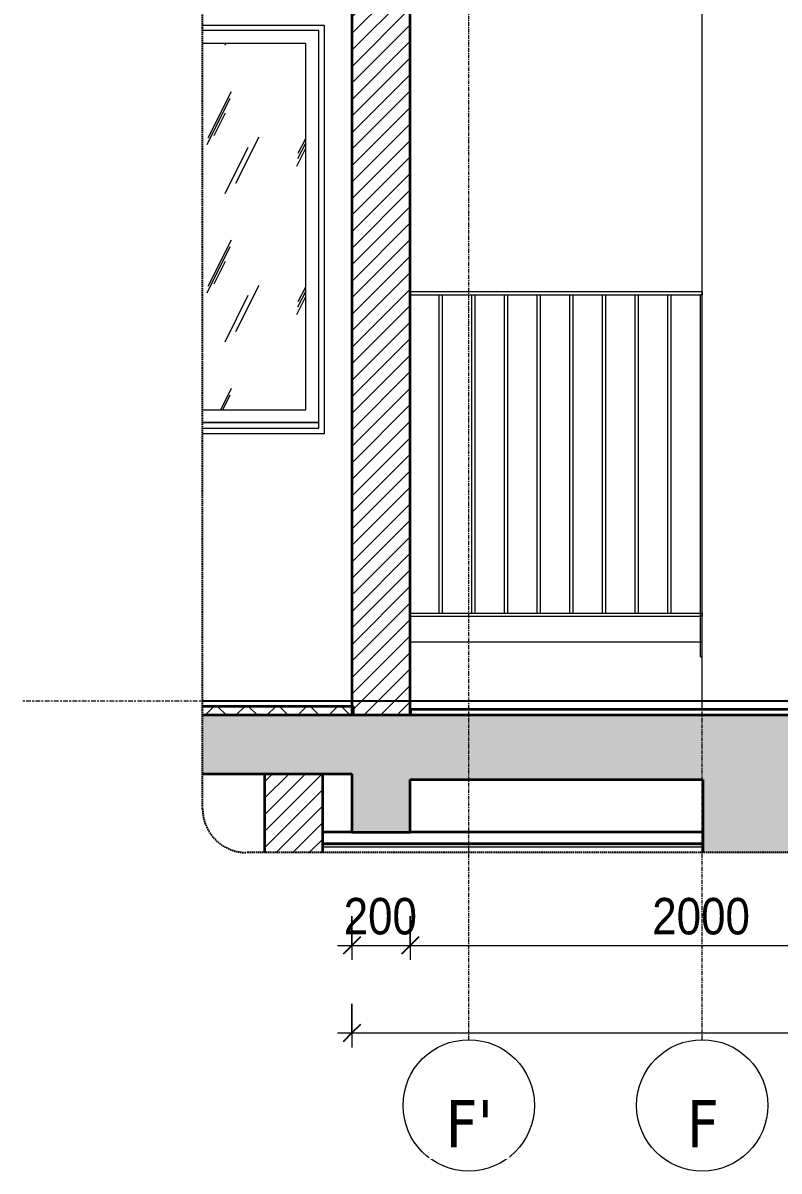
# Model space of a CAD drawing. Header units: millimetres. Extents: x 41758 to 237109, y 3795 to 78637.
# Drawn here: x 71183 to 73773, y 3989 to 7921 of the extents above; entities that cross this region are included whole.
import ezdxf

# ---------------------------------------------------------------- set-up
doc = ezdxf.new("R2010")
doc.units = ezdxf.units.MM
for name, pattern in [('Centre', [31.75, 6.35, -4.7625, 15.875, -4.7625]), ('Grid Line', [22.225, 12.7, -3.175, 3.175, -3.175]), ('Hidden', [7.14375, 4.7625, -2.38125]), ('IMPORT-CENTER _2_', [40.64, 25.4, -5.08, 5.08, -5.08])]:
    doc.linetypes.add(name, pattern=pattern)
for name, color, linetype, lineweight in [('0-5', 130, 'Continuous', 5), ('A-ANNO-DIMS', 211, 'Continuous', 9), ('A-ANNO-DIMS-50', 211, 'Continuous', 9), ('A-CLNG-1', 250, 'Continuous', 35), ('A-CLNG-FNSH-1', 7, 'Continuous', 18), ('A-CLNG-PATT-3', 13, 'Continuous', 18), ('A-DETL-GENF', 92, 'Continuous', 18), ('A-DETL-GENF-4', 9, 'Continuous', 18), ('A-DETL-GENF-5', 92, 'Hidden', 25), ('A-DETL-MEDM', 33, 'Continuous', 35), ('A-FLOR-FNSH-1', 250, 'Continuous', 35), ('A-FLOR-HRAL', 11, 'Continuous', 18), ('A-FLOR-LEVL-2', 51, 'Centre', 9), ('A-FLOR-PATT-3', 8, 'Continuous', 18), ('A-GLAZ', 151, 'Continuous', 18), ('A-WALL', 113, 'Continuous', 18), ('A-WALL-2', 250, 'Continuous', 35), ('A-WALL-PATT-2', 111, 'Continuous', 18), ('G-IMPT', 8, 'Continuous', 18), ('G-IMPT-3', 8, 'IMPORT-CENTER _2_', 18), ('M-EQPM', 50, 'Continuous', 18), ('M-EQPM-2', 50, 'Continuous', 25), ('S-COLS-6', 7, 'Continuous', 18), ('S-GRID-1', 1, 'Grid Line', 9), ('S-GRID-IDEN', 1, 'Continuous', 9)]:
    doc.layers.add(name, color=color, linetype=linetype, lineweight=lineweight)
doc.styles.add('Tahoma_B', font='tahomabd.ttf', dxfattribs={"height": 162.5})
doc.styles.add('UTM Avo', font='', dxfattribs={"width": 0.9, "height": 125})
doc.styles.get('UTM Avo').set_extended_font_data('UTM Avo')
doc.dimstyles.new('1_Dim_chi_tiet_2_5', dxfattribs={"dimscale": 304.8, "dimtxt": 124.912619, "dimasz": 0.19685, "dimexe": 0.164042, "dimexo": 0.0625, "dimgap": 0.016404, "dimtad": 1, "dimdec": 0, "dimrnd": 5, "dimzin": 0, "dimdsep": 46, "dimtxsty": 'UTM Avo', "dimblk1": 'OBLIQUE', "dimblk2": 'OBLIQUE', "dimsah": 1, "dimcen": 0.09, "dimdle": 0.164042, "dimazin": 0, "dimtfac": 1, "dimtdec": 4, "dimtix": 1, "dimtmove": 0, "dimatfit": 3, "dimfxl": 0.328084, "dimfxlon": 1, "dimtvp": 1, "dimtolj": 1, "dimtzin": 0, "dimarcsym": 2})
pattern_1 = [(45, (77358.363, 15875), (-28.28427, 28.28427), [])]

# ---------------------------------------------------------------- blocks, each defined once
blk = doc.blocks.new('NCV_TKTC_KET CAU_rvt-3-TKCS_CĂN HỘ LOẠI 6 - MẶT CẮT 2')
at = {"layer": 'S-COLS-6'}
blk.add_line((-44536.9, 5570), (-44536.9, 8350), dxfattribs=at)
blk = doc.blocks.new('NCV_TKTC_TANG 2_rvt-3-TKCS_CĂN HỘ LOẠI 6 - MẶT CẮT 2')
at = {"layer": 'A-FLOR-FNSH-1'}
for p, q in [((-43536.9, 5570), (-45536.9, 5570)), ((-45536.9, 5570), (-45536.9, 5550))]:
    blk.add_line(p, q, dxfattribs=at)
blk = doc.blocks.new('1_FAMILY RVT - W01-WxH 1400x3200xmm-489780-TKCS_CĂN HỘ LOẠI 6 - MẶT CẮT 2')
at = {"layer": 'A-GLAZ'}
h = blk.add_hatch(dxfattribs=at)
h.set_pattern_fill('FP_18', color=256, style=0, pattern_type=2)
h.set_pattern_definition([(63.435, (-40091.7, 15909.78), (-0.0009, 508), [177.488, -958.435]), (63.435, (-40599.7, 15909.78), (-0.0009, 508), [177.488, -958.435]), (63.435, (-39848.52, 16007.92), (-0.0009, 508), [177.488, -958.435]), (63.435, (-40356.52, 16007.92), (-0.0009, 508), [177.488, -958.435]), (63.435, (-39885.32, 15973.28), (-0.0009, 508), [177.488, -958.435]), (63.435, (-40393.32, 15973.28), (-0.0009, 508), [177.488, -958.435]), (63.435, (-39922.84, 16171.7), (-0.0009, 508), [86.267, -1049.655]), (63.435, (-40430.84, 16171.7), (-0.0009, 508), [86.267, -1049.655]), (63.435, (-39947.38, 16140.98), (-0.0009, 508), [177.488, -958.435]), (63.435, (-40455.38, 16140.98), (-0.0009, 508), [177.488, -958.435]), (63.435, (-39943.05, 16163.03), (-0.0009, 508), [177.488, -958.435]), (63.435, (-40451.05, 16163.03), (-0.0009, 508), [177.488, -958.435]), (63.435, (-40148, 16066.31), (-0.0009, 508), [177.488, -958.435]), (63.435, (-40656, 16066.31), (-0.0009, 508), [177.488, -958.435]), (63.435, (-40143.67, 16092.3), (-0.0009, 508), [177.488, -958.435]), (63.435, (-40651.67, 16092.3), (-0.0009, 508), [177.488, -958.435]), (63.435, (-40142.5, 16111.03), (-0.0009, 508), [177.488, -958.435]), (63.435, (-40650.5, 16111.03), (-0.0009, 508), [177.488, -958.435])])
h.paths.add_polyline_path([(-46248.6, 6596.9), (-45895.5, 6596.9), (-45895.5, 7850.9), (-46248.6, 7850.9), (-46248.6, 6950.1)])
for p, q in [((-46248.6, 7914.4), (-45832, 7914.4)), ((-45832, 7914.4), (-45832, 6514.4)), ((-45851, 7895.3), (-46248.6, 7895.3)), ((-45851, 6533.4), (-45851, 7895.3)), ((-45895.5, 7850.9), (-46248.6, 7850.9)), ((-45895.5, 6596.9), (-45895.5, 7850.9)), ((-46248.6, 6596.9), (-45895.5, 6596.9)), ((-46248.6, 6552.5), (-45851, 6552.5)), ((-45851, 6552.5), (-46248.6, 6552.5)), ((-46248.6, 6533.4), (-45851, 6533.4)), ((-45832, 6514.4), (-46248.6, 6514.4))]:
    blk.add_line(p, q, dxfattribs=at)
blk = doc.blocks.new('Railing - 10mm-1251313-TKCS_CĂN HỘ LOẠI 6 - MẶT CẮT 2')
at = {"layer": 'A-FLOR-HRAL'}
for p, q in [((-45438.1, 5900), (-45438.1, 6990)), ((-45428.1, 6990), (-45428.1, 5900))]:
    blk.add_line(p, q, dxfattribs=at)
blk = doc.blocks.new('Railing - 50 x 10mm-1251311-TKCS_CĂN HỘ LOẠI 6 - MẶT CẮT 2')
at = {"layer": 'A-FLOR-HRAL'}
for p, q in [((-44536.9, 6990), (-44542.4, 6990)), ((-44542.4, 5750), (-44542.4, 6990)), ((-44542.4, 5750), (-44536.9, 5750))]:
    blk.add_line(p, q, dxfattribs=at)
blk = doc.blocks.new('Railing - Railing-1236740-TKCS_CĂN HỘ LOẠI 6 - MẶT CẮT 2')
at = {"layer": 'A-FLOR-HRAL'}
for p, q in [((-45537, 5900), (-44537.4, 5900)), ((-44537.4, 5900), (-44537.4, 5890)), ((-45537, 5890), (-44537.4, 5890))]:
    blk.add_line(p, q, dxfattribs=at)
for name, p in [('Railing - 10mm-1251313-TKCS_CĂN HỘ LOẠI 6 - MẶT CẮT 2', (0, 0)), ('Railing - 10mm-1251313-TKCS_CĂN HỘ LOẠI 6 - MẶT CẮT 2', (112, 0)), ('Railing - 10mm-1251313-TKCS_CĂN HỘ LOẠI 6 - MẶT CẮT 2', (223.9, 0)), ('Railing - 10mm-1251313-TKCS_CĂN HỘ LOẠI 6 - MẶT CẮT 2', (335.9, 0)), ('Railing - 10mm-1251313-TKCS_CĂN HỘ LOẠI 6 - MẶT CẮT 2', (447.8, 0)), ('Railing - 10mm-1251313-TKCS_CĂN HỘ LOẠI 6 - MẶT CẮT 2', (559.8, 0)), ('Railing - 10mm-1251313-TKCS_CĂN HỘ LOẠI 6 - MẶT CẮT 2', (671.8, 0)), ('Railing - 10mm-1251313-TKCS_CĂN HỘ LOẠI 6 - MẶT CẮT 2', (783.7, 0)), ('Railing - 50 x 10mm-1251311-TKCS_CĂN HỘ LOẠI 6 - MẶT CẮT 2', (0, 0))]:
    blk.add_blockref(name, p)
blk = doc.blocks.new('Top Rail Type - Top Rail_Internal_-1236959-TKCS_CĂN HỘ LOẠI 6 - MẶT CẮT 2')
at = {"layer": 'A-FLOR-HRAL'}
for p, q in [((-44537.4, 7000), (-45537, 7000)), ((-44537.4, 7000), (-44537.4, 6990)), ((-45537, 6990), (-44537.4, 6990))]:
    blk.add_line(p, q, dxfattribs=at)
blk = doc.blocks.new('TKTC_XREF_251221_MB TANG 2-7 - TKTC_XREF_260130_MB TANG 2-5_dwg_$cc-4746808-TKCS_CĂN HỘ LOẠI 6 - MẶT CẮT 2')
at = {"layer": 'G-IMPT-3'}
for p, q in [((-45618.5, 5600), (-45465.5, 5600)), ((-45542, 5600), (-45542, 5600))]:
    blk.add_line(p, q, dxfattribs=at)
at = {"layer": 'M-EQPM'}
for p, q in [((-45542, 5600), (-45596, 5600)), ((-45596, 5600), (-45542, 5600)), ((-45542, 5600), (-45554.5, 5600)), ((-45554.5, 5600), (-45542, 5600)), ((-45542, 5600), (-45529.4, 5600)), ((-45529.4, 5600), (-45542, 5600)), ((-45485.1, 5600), (-45485.1, 5600))]:
    blk.add_line(p, q, dxfattribs=at)
blk = doc.blocks.new('TKTC_XREF_251221_MB TANG 2-7 - TKTC_XREF_260130_MB TANG 2-5_dwg_CUM U_DN100-4746796-TKCS_CĂN HỘ LOẠI 6 - MẶT CẮT 2')
at = {"layer": 'G-IMPT'}
for p, q in [((-45542, 5600), (-45609.1, 5600)), ((-45609.1, 5600), (-45542, 5600)), ((-45542, 5600), (-45601.3, 5600)), ((-45601.3, 5600), (-45542, 5600)), ((-45542, 5600), (-45542, 5600)), ((-45477.1, 5600), (-45542, 5600)), ((-45477.1, 5600), (-45542, 5600)), ((-45477.1, 5600), (-45542, 5600)), ((-45477.1, 5600), (-45542, 5600)), ((-45475.2, 5600), (-45477.1, 5600)), ((-45477.1, 5600), (-45475.2, 5600)), ((-45475.2, 5600), (-45477.1, 5600)), ((-45477.1, 5600), (-45475.2, 5600)), ((-45470.4, 5600), (-45475.2, 5600)), ((-45475.2, 5600), (-45470.4, 5600)), ((-45475.2, 5600), (-45470.4, 5600)), ((-45475.2, 5600), (-45470.4, 5600)), ((-45470.4, 5600), (-45475.2, 5600)), ((-45475.2, 5600), (-45470.4, 5600)), ((-45475.2, 5600), (-45470.4, 5600)), ((-45475.2, 5600), (-45470.4, 5600)), ((-45470.4, 5600), (-45470.4, 5600)), ((-45470.4, 5600), (-45470.4, 5600)), ((-45469.5, 5600), (-45464, 5600)), ((-45464, 5600), (-45469.5, 5600)), ((-45469.5, 5600), (-45464, 5600)), ((-45464, 5600), (-45469.5, 5600)), ((-45463.1, 5600), (-45464, 5600)), ((-45464, 5600), (-45463.1, 5600)), ((-45463.1, 5600), (-45464, 5600)), ((-45464, 5600), (-45463.1, 5600))]:
    blk.add_line(p, q, dxfattribs=at)
blk = doc.blocks.new('TKTC_XREF_251221_MB TANG 2-7 - TKTC_XREF_260130_MB TANG 2-5_dwg_$cc-4746798-TKCS_CĂN HỘ LOẠI 6 - MẶT CẮT 2')
at = {"layer": 'G-IMPT-3'}
for p, q in [((-45071.5, 5600), (-45192.6, 5600)), ((-45132.5, 5600), (-45131.7, 5600))]:
    blk.add_line(p, q, dxfattribs=at)
at = {"layer": 'M-EQPM'}
for p, q in [((-45177.1, 5600), (-45177.1, 5600)), ((-45132.1, 5600), (-45132.4, 5600)), ((-45132.4, 5600), (-45131.8, 5600)), ((-45131.8, 5600), (-45132.1, 5600))]:
    blk.add_line(p, q, dxfattribs=at)
blk = doc.blocks.new('TKTC_XREF_251221_MB TANG 2-7 - TKTC_XREF_260130_MB TANG 2-5_dwg_CUM U_DN100-V42-TKCS_CĂN HỘ LOẠI 6 - MẶT CẮT 2')
at = {"layer": 'G-IMPT'}
for p, q in [((-45196.1, 5600), (-45195.3, 5600)), ((-45195.3, 5600), (-45196.1, 5600)), ((-45196.1, 5600), (-45195.3, 5600)), ((-45195.3, 5600), (-45196.1, 5600)), ((-45191, 5600), (-45195.3, 5600)), ((-45195.3, 5600), (-45191, 5600)), ((-45191, 5600), (-45195.3, 5600)), ((-45195.3, 5600), (-45191, 5600)), ((-45190.2, 5600), (-45190.2, 5600)), ((-45190.2, 5600), (-45190.2, 5600)), ((-45190.2, 5600), (-45186.5, 5600)), ((-45186.5, 5600), (-45190.2, 5600)), ((-45186.5, 5600), (-45190.2, 5600)), ((-45186.5, 5600), (-45190.2, 5600)), ((-45190.2, 5600), (-45186.5, 5600)), ((-45186.5, 5600), (-45190.2, 5600)), ((-45186.5, 5600), (-45190.2, 5600)), ((-45186.5, 5600), (-45190.2, 5600)), ((-45186.5, 5600), (-45184.9, 5600)), ((-45184.9, 5600), (-45186.5, 5600)), ((-45186.5, 5600), (-45184.9, 5600)), ((-45184.9, 5600), (-45186.5, 5600)), ((-45184.9, 5600), (-45133.6, 5600)), ((-45184.9, 5600), (-45133.6, 5600)), ((-45184.9, 5600), (-45133.6, 5600)), ((-45184.9, 5600), (-45133.6, 5600)), ((-45133.6, 5600), (-45086.7, 5600)), ((-45086.7, 5600), (-45133.6, 5600)), ((-45133.6, 5600), (-45133.6, 5600)), ((-45133.6, 5600), (-45080.5, 5600)), ((-45080.5, 5600), (-45133.6, 5600))]:
    blk.add_line(p, q, dxfattribs=at)
blk = doc.blocks.new('TKTC_XREF_251221_MB TANG 2-7 - TKTC_XREF_260130_MB TANG 2-5_dwg_THU NUOC - THU NUOC-444531-TKCS_MB TẦNG 1-4746810-TKCS_CĂN HỘ LOẠI 6 - MẶT CẮT 2')
at = {"layer": 'G-IMPT'}
for p, q in [((-45008.7, 5600), (-44858.7, 5600)), ((-44858.7, 5600), (-45008.7, 5600)), ((-44983.7, 5600), (-44883.7, 5600)), ((-44883.7, 5600), (-44983.7, 5600)), ((-44967.7, 5600), (-44973.7, 5600)), ((-44973.7, 5600), (-44967.7, 5600)), ((-44961.3, 5600), (-44955.3, 5600)), ((-44955.3, 5600), (-44961.3, 5600)), ((-44948.9, 5600), (-44942.9, 5600)), ((-44942.9, 5600), (-44948.9, 5600)), ((-44930.4, 5600), (-44936.4, 5600)), ((-44936.4, 5600), (-44930.4, 5600)), ((-44930.4, 5600), (-44936.4, 5600)), ((-44936.4, 5600), (-44930.4, 5600)), ((-44933.7, 5600), (-44933.7, 5600)), ((-44933.7, 5600), (-44933.7, 5600)), ((-44933.7, 5600), (-44933.7, 5600)), ((-44933.7, 5600), (-44933.7, 5600)), ((-44918.4, 5600), (-44924.4, 5600)), ((-44924.4, 5600), (-44918.4, 5600)), ((-44906, 5600), (-44912, 5600)), ((-44912, 5600), (-44906, 5600)), ((-44899.6, 5600), (-44893.6, 5600)), ((-44893.6, 5600), (-44899.6, 5600))]:
    blk.add_line(p, q, dxfattribs=at)
blk = doc.blocks.new('TKTC_XREF_251221_MB TANG 2-7 - TKTC_XREF_260130_MB TANG 2-5_dwg_THU NUOC - THU NUOC-444531-TKCS_MB TẦNG 1-4746804-TKCS_CĂN HỘ LOẠI 6 - MẶT CẮT 2')
at = {"layer": 'G-IMPT'}
for p, q in [((-45708.7, 5600), (-45858.7, 5600)), ((-45858.7, 5600), (-45708.7, 5600)), ((-45733.7, 5600), (-45833.7, 5600)), ((-45833.7, 5600), (-45733.7, 5600)), ((-45817.7, 5600), (-45823.7, 5600)), ((-45823.7, 5600), (-45817.7, 5600)), ((-45811.3, 5600), (-45805.3, 5600)), ((-45805.3, 5600), (-45811.3, 5600)), ((-45798.9, 5600), (-45792.9, 5600)), ((-45792.9, 5600), (-45798.9, 5600)), ((-45786.9, 5600), (-45780.9, 5600)), ((-45780.9, 5600), (-45786.9, 5600)), ((-45786.9, 5600), (-45780.9, 5600)), ((-45780.9, 5600), (-45786.9, 5600)), ((-45783.7, 5600), (-45783.7, 5600)), ((-45783.7, 5600), (-45783.7, 5600)), ((-45783.7, 5600), (-45783.7, 5600)), ((-45783.7, 5600), (-45783.7, 5600)), ((-45768.4, 5600), (-45774.4, 5600)), ((-45774.4, 5600), (-45768.4, 5600)), ((-45756, 5600), (-45762, 5600)), ((-45762, 5600), (-45756, 5600)), ((-45749.6, 5600), (-45743.6, 5600)), ((-45743.6, 5600), (-45749.6, 5600))]:
    blk.add_line(p, q, dxfattribs=at)
blk = doc.blocks.new('TKTC_XREF_251221_MB TANG 2-7 - TKTC_XREF_260130_MB TANG 2-5_dwg_$cc-V43-TKCS_CĂN HỘ LOẠI 6 - MẶT CẮT 2')
at = {"layer": 'G-IMPT-3'}
for p, q in [((-45383.3, 5600), (-45504.4, 5600)), ((-45444.3, 5600), (-45443.5, 5600))]:
    blk.add_line(p, q, dxfattribs=at)
at = {"layer": 'M-EQPM'}
for p, q in [((-45488.9, 5600), (-45488.9, 5600)), ((-45443.9, 5600), (-45444.2, 5600)), ((-45444.2, 5600), (-45443.6, 5600)), ((-45443.6, 5600), (-45443.9, 5600))]:
    blk.add_line(p, q, dxfattribs=at)
blk = doc.blocks.new('TKTC_XREF_251221_MB TANG 2-7 - TKTC_XREF_260130_MB TANG 2-5_dwg_CUM U_DN100-V44-TKCS_CĂN HỘ LOẠI 6 - MẶT CẮT 2')
at = {"layer": 'G-IMPT'}
for p, q in [((-45508.6, 5600), (-45507.8, 5600)), ((-45508.5, 5600), (-45508.6, 5600)), ((-45507.8, 5600), (-45508.5, 5600)), ((-45507.9, 5600), (-45507.2, 5600)), ((-45507.2, 5600), (-45507.9, 5600)), ((-45507.9, 5600), (-45507.9, 5600)), ((-45506.6, 5600), (-45506.6, 5600)), ((-45505.9, 5600), (-45505.9, 5600)), ((-45505, 5600), (-45505.1, 5600)), ((-45504.4, 5600), (-45504.4, 5600)), ((-45503.5, 5600), (-45503.5, 5600)), ((-45502.9, 5600), (-45502.9, 5600)), ((-45502.8, 5600), (-45502.8, 5600)), ((-45502.7, 5600), (-45502.8, 5600)), ((-45499, 5600), (-45502.8, 5600)), ((-45502.7, 5600), (-45502.7, 5600)), ((-45498.9, 5600), (-45502.7, 5600)), ((-45502.1, 5600), (-45502.1, 5600)), ((-45502.1, 5600), (-45502.1, 5600)), ((-45502.1, 5600), (-45502.1, 5600)), ((-45498.3, 5600), (-45502.1, 5600)), ((-45498.3, 5600), (-45502.1, 5600)), ((-45497.5, 5600), (-45446.1, 5600)), ((-45496.8, 5600), (-45445.5, 5600)), ((-45446.1, 5600), (-45445.5, 5600)), ((-45446.1, 5600), (-45445.5, 5600)), ((-45446.1, 5600), (-45445.5, 5600))]:
    blk.add_line(p, q, dxfattribs=at)
at = {"layer": 'G-IMPT', "flags": 128}
for points in [[(-45503.5, 5600), (-45507.8, 5600), (-45507.8, 5600), (-45503.5, 5600)], [(-45502.9, 5600), (-45507.2, 5600), (-45507.2, 5600), (-45502.9, 5600)], [(-45502.8, 5600), (-45499, 5600), (-45498.9, 5600), (-45502.7, 5600)], [(-45502.1, 5600), (-45498.4, 5600), (-45498.3, 5600), (-45502.1, 5600)], [(-45498.9, 5600), (-45498.9, 5600), (-45497.4, 5600), (-45497.5, 5600), (-45499, 5600), (-45499, 5600)], [(-45498.3, 5600), (-45498.3, 5600), (-45496.8, 5600), (-45496.8, 5600), (-45498.4, 5600), (-45498.4, 5600)], [(-45497.4, 5600), (-45446.1, 5600), (-45446.1, 5600)], [(-45496.8, 5600), (-45445.5, 5600), (-45445.5, 5600)]]:
    blk.add_lwpolyline(points, dxfattribs=at)
blk = doc.blocks.new('TKTC_XREF_251221_MB TANG 2-7 - TKTC_XREF_260130_MB TANG 2-5_dwg_FD-4746794-TKCS_CĂN HỘ LOẠI 6 - MẶT CẮT 2')
at = {"layer": 'G-IMPT'}
for p, q in [((-45210.7, 5600), (-45060.7, 5600)), ((-45060.7, 5600), (-45210.7, 5600)), ((-45135.7, 5600), (-45135.7, 5600))]:
    blk.add_line(p, q, dxfattribs=at)
at = {"layer": 'M-EQPM'}
for p, q in [((-45082.4, 5600), (-45189, 5600)), ((-45098, 5600), (-45173.4, 5600)), ((-45098, 5600), (-45173.4, 5600))]:
    blk.add_line(p, q, dxfattribs=at)
blk = doc.blocks.new('TKTC_XREF_251221_MB TANG 2-7 - TKTC_XREF_260130_MB TANG 2-5_dwg_$cc-4746805-TKCS_CĂN HỘ LOẠI 6 - MẶT CẮT 2')
at = {"layer": 'G-IMPT-3'}
for p, q in [((-45355.5, 5600), (-45508.5, 5600)), ((-45432, 5600), (-45432, 5600))]:
    blk.add_line(p, q, dxfattribs=at)
at = {"layer": 'M-EQPM'}
for p, q in [((-45488.8, 5600), (-45488.8, 5600)), ((-45432, 5600), (-45444.5, 5600)), ((-45444.5, 5600), (-45432, 5600)), ((-45432, 5600), (-45377.9, 5600)), ((-45377.9, 5600), (-45432, 5600)), ((-45432, 5600), (-45419.4, 5600)), ((-45419.4, 5600), (-45432, 5600))]:
    blk.add_line(p, q, dxfattribs=at)
blk = doc.blocks.new('TKTC_XREF_251221_MB TANG 2-7 - TKTC_XREF_260130_MB TANG 2-5_dwg_CUM U_DN100-V45-TKCS_CĂN HỘ LOẠI 6 - MẶT CẮT 2')
at = {"layer": 'G-IMPT'}
for p, q in [((-45510.8, 5600), (-45509.9, 5600)), ((-45509.9, 5600), (-45510.8, 5600)), ((-45510.8, 5600), (-45509.9, 5600)), ((-45509.9, 5600), (-45510.8, 5600)), ((-45504.5, 5600), (-45509.9, 5600)), ((-45509.9, 5600), (-45504.5, 5600)), ((-45504.5, 5600), (-45509.9, 5600)), ((-45509.9, 5600), (-45504.5, 5600)), ((-45503.5, 5600), (-45503.5, 5600)), ((-45503.5, 5600), (-45503.5, 5600)), ((-45503.5, 5600), (-45498.7, 5600)), ((-45498.7, 5600), (-45503.5, 5600)), ((-45498.7, 5600), (-45503.5, 5600)), ((-45498.7, 5600), (-45503.5, 5600)), ((-45503.5, 5600), (-45498.7, 5600)), ((-45498.7, 5600), (-45503.5, 5600)), ((-45498.7, 5600), (-45503.5, 5600)), ((-45498.7, 5600), (-45503.5, 5600)), ((-45498.7, 5600), (-45496.8, 5600)), ((-45496.8, 5600), (-45498.7, 5600)), ((-45498.7, 5600), (-45496.8, 5600)), ((-45496.8, 5600), (-45498.7, 5600)), ((-45496.8, 5600), (-45432, 5600)), ((-45496.8, 5600), (-45432, 5600)), ((-45496.8, 5600), (-45432, 5600)), ((-45496.8, 5600), (-45432, 5600)), ((-45432, 5600), (-45372.6, 5600)), ((-45372.6, 5600), (-45432, 5600)), ((-45432, 5600), (-45432, 5600)), ((-45432, 5600), (-45364.9, 5600)), ((-45364.9, 5600), (-45432, 5600))]:
    blk.add_line(p, q, dxfattribs=at)
blk = doc.blocks.new('TKTC_XREF_251221_MB TANG 2-7 - TKTC_XREF_251221_MB TANG 2-7-2039446-TKCS_CĂN HỘ LOẠI 6 - MẶT CẮT 2')
at = {"layer": 'M-EQPM'}
for p, q in [((-45626.7, 5600), (-45477.1, 5600)), ((-45477.1, 5600), (-45626.7, 5600)), ((-45496.8, 5600), (-45536.9, 5600)), ((-45536.9, 5600), (-45496.8, 5600)), ((-45346.9, 5600), (-45496.8, 5600)), ((-45496.8, 5600), (-45346.9, 5600)), ((-45476.9, 5600), (-45427.2, 5600)), ((-45427.2, 5600), (-45476.9, 5600)), ((-45224.9, 5600), (-45184.9, 5600)), ((-45184.9, 5600), (-45224.9, 5600)), ((-45184.9, 5600), (-45064.9, 5600)), ((-45064.9, 5600), (-45184.9, 5600))]:
    blk.add_line(p, q, dxfattribs=at)
at = {"layer": 'M-EQPM-2'}
blk.add_line((-46248.6, 5600), (-35296.5, 5600), dxfattribs=at)
for name in ['TKTC_XREF_251221_MB TANG 2-7 - TKTC_XREF_260130_MB TANG 2-5_dwg_THU NUOC - THU NUOC-444531-TKCS_MB TẦNG 1-4746804-TKCS_CĂN HỘ LOẠI 6 - MẶT CẮT 2', 'TKTC_XREF_251221_MB TANG 2-7 - TKTC_XREF_260130_MB TANG 2-5_dwg_$cc-4746808-TKCS_CĂN HỘ LOẠI 6 - MẶT CẮT 2', 'TKTC_XREF_251221_MB TANG 2-7 - TKTC_XREF_260130_MB TANG 2-5_dwg_CUM U_DN100-4746796-TKCS_CĂN HỘ LOẠI 6 - MẶT CẮT 2', 'TKTC_XREF_251221_MB TANG 2-7 - TKTC_XREF_260130_MB TANG 2-5_dwg_CUM U_DN100-V45-TKCS_CĂN HỘ LOẠI 6 - MẶT CẮT 2', 'TKTC_XREF_251221_MB TANG 2-7 - TKTC_XREF_260130_MB TANG 2-5_dwg_CUM U_DN100-V44-TKCS_CĂN HỘ LOẠI 6 - MẶT CẮT 2', 'TKTC_XREF_251221_MB TANG 2-7 - TKTC_XREF_260130_MB TANG 2-5_dwg_$cc-4746805-TKCS_CĂN HỘ LOẠI 6 - MẶT CẮT 2', 'TKTC_XREF_251221_MB TANG 2-7 - TKTC_XREF_260130_MB TANG 2-5_dwg_$cc-V43-TKCS_CĂN HỘ LOẠI 6 - MẶT CẮT 2', 'TKTC_XREF_251221_MB TANG 2-7 - TKTC_XREF_260130_MB TANG 2-5_dwg_FD-4746794-TKCS_CĂN HỘ LOẠI 6 - MẶT CẮT 2', 'TKTC_XREF_251221_MB TANG 2-7 - TKTC_XREF_260130_MB TANG 2-5_dwg_CUM U_DN100-V42-TKCS_CĂN HỘ LOẠI 6 - MẶT CẮT 2', 'TKTC_XREF_251221_MB TANG 2-7 - TKTC_XREF_260130_MB TANG 2-5_dwg_$cc-4746798-TKCS_CĂN HỘ LOẠI 6 - MẶT CẮT 2', 'TKTC_XREF_251221_MB TANG 2-7 - TKTC_XREF_260130_MB TANG 2-5_dwg_THU NUOC - THU NUOC-444531-TKCS_MB TẦNG 1-4746810-TKCS_CĂN HỘ LOẠI 6 - MẶT CẮT 2']:
    blk.add_blockref(name, (0, 0))
blk = doc.blocks.new('BORDER VIEW - BORDER VIEW-2612443-TKCS_CĂN HỘ LOẠI 6 - MẶT CẮT 2')
at = {"layer": 'A-DETL-GENF-5'}
for p, q in [((-46248.6, 5230), (-46248.6, 9278.9)), ((-35446.5, 5080), (-46098.6, 5080))]:
    blk.add_line(p, q, dxfattribs=at)
blk.add_arc((-46098.6, 5230), 150, 180, 270, dxfattribs=at)
blk = doc.blocks.new('Grid - M_Grid Head - Circle-353313-TKCS_CĂN HỘ LOẠI 6 - MẶT CẮT 2')
at = {"layer": 'S-GRID-IDEN'}
blk.add_circle((-39236.9, 4214), 225, dxfattribs=at)
blk = doc.blocks.new('DIMBLOCK78-TKCS_CĂN HỘ LOẠI 6 - MẶT CẮT 2')
at = {"layer": 'A-ANNO-DIMS-50'}
for p, q in [((72309.8, 4862.1), (72309.8, 4712.1)), ((72309.8, 4762.1), (72309.8, 4862.1)), ((72509.8, 4862.1), (72509.8, 4712.1)), ((72509.8, 4762.1), (72509.8, 4862.1)), ((72259.8, 4762.1), (72509.8, 4762.1))]:
    blk.add_line(p, q, dxfattribs=at)
at = {"layer": 'A-ANNO-DIMS-50', "lineweight": 25}
for p, q in [((72309.8, 4762.1), (72279.8, 4732.1)), ((72309.8, 4762.1), (72339.8, 4792.1)), ((72509.8, 4762.1), (72479.8, 4732.1)), ((72509.8, 4762.1), (72539.8, 4792.1))]:
    blk.add_line(p, q, dxfattribs=at)
at = {"layer": 'A-ANNO-DIMS-50', "color": 0, "insert": (72281.4, 4924.5), "char_height": 125, "width": 308.118, "attachment_point": 1, "line_spacing_factor": 1.110334, "style": 'UTM Avo'}
blk.add_mtext('200', dxfattribs=at)
blk = doc.blocks.new('_Oblique')
at = {"color": 0, "linetype": 'ByBlock', "lineweight": -2}
blk.add_line((-0.5, -0.5), (0.5, 0.5), dxfattribs=at)
blk = doc.blocks.new('DIMBLOCK79-TKCS_CĂN HỘ LOẠI 6 - MẶT CẮT 2')
at = {"layer": 'A-ANNO-DIMS-50'}
for p, q in [((72509.8, 4862.1), (72509.8, 4712.1)), ((72509.8, 4762.1), (72509.8, 4862.1)), ((74509.9, 4862.1), (74509.9, 4712.1)), ((74509.9, 4762.1), (74509.9, 4862.1)), ((72509.8, 4762.1), (74509.9, 4762.1))]:
    blk.add_line(p, q, dxfattribs=at)
at = {"layer": 'A-ANNO-DIMS-50', "lineweight": 25}
for p, q in [((72509.8, 4762.1), (72479.8, 4732.1)), ((72509.8, 4762.1), (72539.8, 4792.1)), ((74509.9, 4762.1), (74479.9, 4732.1)), ((74509.9, 4762.1), (74539.9, 4792.1))]:
    blk.add_line(p, q, dxfattribs=at)
at = {"layer": 'A-ANNO-DIMS-50', "color": 0, "insert": (73338.7, 4924.5), "char_height": 125, "width": 410.824, "attachment_point": 1, "line_spacing_factor": 1.110334, "style": 'UTM Avo'}
blk.add_mtext('2000', dxfattribs=at)
blk = doc.blocks.new('DIMBLOCK85-TKCS_CĂN HỘ LOẠI 6 - MẶT CẮT 2')
at = {"layer": 'A-ANNO-DIMS-50'}
for p, q in [((72309.8, 4562.1), (72309.8, 4412.1)), ((72309.8, 4462.1), (72309.8, 4562.1)), ((82509.5, 4562.1), (82509.5, 4412.1)), ((82509.5, 4462.1), (82509.5, 4562.1)), ((72259.8, 4462.1), (82559.5, 4462.1))]:
    blk.add_line(p, q, dxfattribs=at)
at = {"layer": 'A-ANNO-DIMS-50', "lineweight": 25}
for p, q in [((72309.8, 4462.1), (72339.8, 4492.1)), ((82509.5, 4462.1), (82539.5, 4492.1)), ((72309.8, 4462.1), (72279.8, 4432.1)), ((82509.5, 4462.1), (82479.5, 4432.1))]:
    blk.add_line(p, q, dxfattribs=at)
at = {"layer": 'A-ANNO-DIMS-50', "color": 0, "insert": (77195.7, 4624.5), "char_height": 125, "width": 513.53, "attachment_point": 1, "line_spacing_factor": 1.110334, "style": 'UTM Avo'}
blk.add_mtext('10200', dxfattribs=at)

msp = doc.modelspace()

# ---------------------------------------------------------------- hatches: boundary and pattern name
at = {"layer": 'A-CLNG-PATT-3'}
h = msp.add_hatch(dxfattribs=at)
h.set_pattern_fill('FP_16', color=256, style=0, pattern_type=2)
h.set_pattern_definition([(0, (77358.36, 15875), (406.4, 101.6), [16.764, -288.036, 16.764, -288.036, -1625.6]), (0, (77358.36, 15875), (406.4, 101.6), [-609.6, 16.764, -592.836, 16.764, -288.036, -711.2]), (0, (77358.36, 15875), (406.4, 101.6), [-1524, 16.764, -186.436, 16.764, -491.236]), (120, (77510.76, 15925.8), (-291.1882, 301.1527), [16.764, -288.036, 16.764, -288.036, -1625.6]), (120, (77510.76, 15925.8), (-291.1882, 301.1527), [-609.6, 16.764, -592.836, 16.764, -288.036, -711.2]), (120, (77510.76, 15925.8), (-291.1882, 301.1527), [-1524, 16.764, -186.436, 16.764, -491.236]), (240, (77561.56, 16129), (-115.2118, -402.7527), [16.764, -288.036, 16.764, -288.036, -1625.6]), (240, (77561.56, 16129), (-115.2118, -402.7527), [-609.6, 16.764, -592.836, 16.764, -288.036, -711.2]), (240, (77561.56, 16129), (-115.2118, -402.7527), [-1524, 16.764, -186.436, 16.764, -491.236])])
h.paths.add_polyline_path([(76937.9, 5100), (77811.2, 5100), (77811.2, 5110), (73811.5, 5110), (73811.5, 5100), (76568.2, 5100)])
h.paths.add_polyline_path([(82309.5, 5100), (82309.5, 5110), (78111.2, 5110), (78111.2, 5100), (81981.4, 5100)])
h.paths.add_polyline_path([(72364.4, 5100), (73511.5, 5100), (73511.5, 5110), (72209.9, 5110), (72209.9, 5100), (72322.6, 5100)])
at = {"layer": 'A-DETL-GENF-4'}
h = msp.add_hatch(dxfattribs=at)
h.set_pattern_fill('FP_13', color=256, style=0, pattern_type=2)
h.set_pattern_definition([(50, (77358.36, 15875), (364.368, -31.878), [38.1, -419.1]), (355, (77358.36, 15875), (-70.486, 382.113), [30.48, -335.28]), (100.451, (77388.73, 15872.34), (293.885, 350.233), [32.38, -356.18]), (46.184, (77358.36, 15976.6), (542.158, -84.086), [57.15, -628.65]), (96.636, (77403.54, 15969.6), (474.805, 494.855), [48.57, -534.27]), (351.184, (77358.36, 15976.6), (474.81, 494.85), [45.72, -502.92]), (21, (77409.16, 15951.2), (303.2285, -204.5305), [38.1, -419.1]), (326, (77409.16, 15951.2), (123.604, 368.376), [30.48, -335.28]), (71.451, (77434.43, 15934.16), (426.834, 163.843), [32.38, -356.18]), (37.5, (77358.36, 15875), (6.1766, 169.1102), [3.353, -327.863, 3.353, -337.007, -336.55]), (37.5, (77358.36, 15875), (6.1766, 169.1102), [-671.576, 3.353, -333.197]), (7.5, (77358.36, 15875), (133.639, 200.3615), [3.353, -190.703, 3.353, -320.243, -128.27]), (7.5, (77358.36, 15875), (133.639, 200.3615), [-517.652, 3.353, -124.917]), (327.5, (77245.08, 15875), (271.1818, -11.4584), [3.353, -123.647, 3.353, -392.887, -525.78]), (327.5, (77245.08, 15875), (271.1818, -11.4584), [-523.24, 3.353, -522.427]), (317.5, (77194.28, 15875), (296.2585, 50.853), [3.353, -161.747, 3.353, -259.791, -373.38]), (317.5, (77194.28, 15875), (296.2585, 50.853), [-428.244, 3.353, -370.027]), (45, (77358.36, 15875), (-125.7236, 125.7236), []), (45, (77358.36, 16065.5), (-125.7236, 125.7236), [])])
h.paths.add_polyline_path([(78077.7, 5080), (78111.2, 5080), (78111.2, 5350), (82311.5, 5350), (82311.5, 5100), (82511.5, 5100), (82511.7, 5350), (82750.3, 5350), (82750.3, 5550), (71798.2, 5550), (71798.2, 5350), (72309.8, 5350), (72309.8, 5150), (72509.8, 5150), (72509.8, 5330), (73511.5, 5330), (73511.5, 5080), (73811.5, 5080), (73811.5, 5330), (77811.2, 5330), (77811.2, 5080), (78008.5, 5080)])
h.paths.add_polyline_path([(73811.5, 8350), (73811.5, 8735), (74709.9, 8735), (74709.9, 8785), (77811.2, 8785), (77811.2, 8350), (78111.2, 8350), (78111.2, 8785), (80111.2, 8785), (80111.2, 8730), (82311.5, 8730), (82311.5, 8500), (82511.5, 8500), (82511.7, 8750), (82750.3, 8750), (82750.3, 8900), (80209.9, 8900), (80209.9, 8950), (74509.9, 8950), (74509.9, 8900), (72509.8, 8900), (72509.8, 8950), (71798.2, 8950), (71798.2, 8760), (72309.8, 8760), (72309.8, 8550), (72509.8, 8550), (72509.9, 8735), (73511.5, 8735), (73511.5, 8350), (73594.2, 8350)])
at = {"layer": 'A-FLOR-PATT-3'}
h = msp.add_hatch(dxfattribs=at)
h.set_pattern_fill('FP_17', color=256, style=0, pattern_type=2)
h.set_pattern_definition([(45, (77358.36, 15875), (-53.033, 53.033), []), (135, (77358.36, 15875), (-53.033, -53.033), [])])
h.paths.add_polyline_path([(72309.8, 5550), (72309.8, 5580), (71798.2, 5580), (71798.2, 5550), (72299.8, 5550)])
h.paths.add_polyline_path([(82511.5, 5550), (82750.3, 5550), (82750.3, 5580), (82509.5, 5580), (82509.5, 5550)])
at = {"layer": 'A-WALL-PATT-2'}
h = msp.add_hatch(dxfattribs=at)
h.set_pattern_fill('FP_12', color=256, style=0, pattern_type=2)
h.set_pattern_definition(pattern_1)
h.paths.add_polyline_path([(72501.6, 5550), (72509.8, 5550), (72509.8, 8550), (72309.8, 8550), (72309.8, 5550)])
h = msp.add_hatch(dxfattribs=at)
h.set_pattern_fill('FP_12', color=256, style=0, pattern_type=2)
h.set_pattern_definition(pattern_1)
h.paths.add_polyline_path([(72131.9, 5080), (72209.9, 5080), (72209.9, 5350), (72009.9, 5350), (72009.9, 5080)])

# ---------------------------------------------------------------- linework, layer by layer
at = {"layer": 'A-CLNG-1'}
for p, q in [((72309.8, 5150), (72209.9, 5150)), ((73511.5, 5150), (72509.8, 5150)), ((73511.5, 5110), (72209.9, 5110))]:
    msp.add_line(p, q, dxfattribs=at)
at = {"layer": 'A-CLNG-FNSH-1'}
msp.add_line((72209.9, 5100), (73511.5, 5100), dxfattribs=at)
at = {"layer": 'A-DETL-MEDM'}
for p, q in [((82750.3, 5550), (71798.2, 5550)), ((71798.2, 5350), (72309.8, 5350)), ((72309.8, 5350), (72309.8, 5150)), ((72509.8, 5150), (72509.8, 5330)), ((72509.8, 5330), (73511.5, 5330)), ((73511.5, 5330), (73511.5, 5080)), ((72309.8, 5150), (72509.8, 5150))]:
    msp.add_line(p, q, dxfattribs=at)
at = {"layer": 'A-FLOR-FNSH-1'}
for p, q in [((72314.8, 5580), (71798.2, 5580)), ((72314.8, 5550), (72314.8, 5580))]:
    msp.add_line(p, q, dxfattribs=at)
at = {"layer": 'A-FLOR-LEVL-2'}
msp.add_line((71182.5, 5600), (83227, 5600), dxfattribs=at)
at = {"layer": 'A-WALL'}
for p, q in [((71798.2, 7914.4), (72214.8, 7914.4)), ((72214.8, 7914.4), (72214.8, 6514.4)), ((72214.8, 6514.4), (71798.2, 6514.4)), ((73509.9, 5800), (72509.8, 5800)), ((71798.2, 5600), (72309.8, 5600))]:
    msp.add_line(p, q, dxfattribs=at)
at = {"layer": 'A-WALL-2'}
for p, q in [((72309.8, 8550), (72309.8, 5550)), ((72509.8, 5550), (72509.8, 8550)), ((72009.9, 5350), (72009.9, 5080)), ((72209.9, 5080), (72209.9, 5350))]:
    msp.add_line(p, q, dxfattribs=at)
at = {"layer": 'S-GRID-1'}
for p, q in [((72709.9, 5689), (72709.9, 8648.3)), ((73509.9, 5689), (73509.9, 8648.3)), ((72709.9, 4439), (72709.9, 5689)), ((73509.9, 4439), (73509.9, 5689))]:
    msp.add_line(p, q, dxfattribs=at)

# ---------------------------------------------------------------- block references
at = {"layer": '0-5'}
for name in ['NCV_TKTC_KET CAU_rvt-3-TKCS_CĂN HỘ LOẠI 6 - MẶT CẮT 2', 'NCV_TKTC_TANG 2_rvt-3-TKCS_CĂN HỘ LOẠI 6 - MẶT CẮT 2']:
    msp.add_blockref(name, (118046.8, 0), dxfattribs=at)
at = {"layer": 'A-DETL-GENF'}
msp.add_blockref('BORDER VIEW - BORDER VIEW-2612443-TKCS_CĂN HỘ LOẠI 6 - MẶT CẮT 2', (118046.8, 0), dxfattribs=at)
at = {"layer": 'A-FLOR-HRAL'}
for name in ['Top Rail Type - Top Rail_Internal_-1236959-TKCS_CĂN HỘ LOẠI 6 - MẶT CẮT 2', 'Railing - Railing-1236740-TKCS_CĂN HỘ LOẠI 6 - MẶT CẮT 2']:
    msp.add_blockref(name, (118046.8, 0), dxfattribs=at)
at = {"layer": 'A-GLAZ'}
msp.add_blockref('1_FAMILY RVT - W01-WxH 1400x3200xmm-489780-TKCS_CĂN HỘ LOẠI 6 - MẶT CẮT 2', (118046.8, 0), dxfattribs=at)
at = {"layer": 'M-EQPM'}
msp.add_blockref('TKTC_XREF_251221_MB TANG 2-7 - TKTC_XREF_251221_MB TANG 2-7-2039446-TKCS_CĂN HỘ LOẠI 6 - MẶT CẮT 2', (118046.8, 0), dxfattribs=at)
at = {"layer": 'S-GRID-IDEN'}
for p in [(111946.8, 0), (112746.8, 0)]:
    msp.add_blockref('Grid - M_Grid Head - Circle-353313-TKCS_CĂN HỘ LOẠI 6 - MẶT CẮT 2', p, dxfattribs=at)

# ---------------------------------------------------------------- dimensions: what is measured, and where the dimension line sits
at = {"layer": 'A-ANNO-DIMS'}
for base, p1, p2, override, picture, middle in [((72509.8, 4762.1), (72309.8, 4862.1), (72509.8, 4862.1), {"dimpost": '<>', "dimfxl": 200}, 'DIMBLOCK78-TKCS_CĂN HỘ LOẠI 6 - MẶT CẮT 2', (72409.8, 4831.8)), ((74509.9, 4762.1), (72509.8, 4862.1), (74509.9, 4862.1), {"dimpost": '<>', "dimfxl": 2000.050696}, 'DIMBLOCK79-TKCS_CĂN HỘ LOẠI 6 - MẶT CẮT 2', (73509.9, 4831.8)), ((82509.5, 4462.1), (72309.8, 4562.1), (82509.5, 4562.1), {"dimpost": '<>', "dimfxl": 10199.623874}, 'DIMBLOCK85-TKCS_CĂN HỘ LOẠI 6 - MẶT CẮT 2', (77409.6, 4531.8))]:
    dim = msp.add_linear_dim(base=base, p1=p1, p2=p2, dimstyle='1_Dim_chi_tiet_2_5', override=override, dxfattribs=at)
    dim.commit()
    dim.dimension.update_dxf_attribs({"geometry": picture, "text_midpoint": middle})

# ---------------------------------------------------------------- next in the draw order: texts
at = {"layer": 'S-GRID-IDEN', "char_height": 162.5, "attachment_point": 5, "line_spacing_factor": 0.996129, "style": 'Tahoma_B', "bg_fill": 3, "box_fill_scale": 1.25, "bg_fill_color": 256, "bg_fill_true_color": 13158600, "bg_fill_transparency": 0}
for s, insert, width in [("\\pt634.99962,1269.99925,1905.0005,2540.00013,3174.99975,3809.99937,4445.00062,5080.00025,5714.99987,6349.9995,6985.00075,7620.00037,8255,8889.99962,9524.99925,10160.0005,10795.00013,11429.99975,12064.99938,12700.00063,13335.00025,13969.99988,14604.9995,15240.00075,15875.00038,16510,17144.99963,17779.99925,18415.0005,19050.00013,19684.99975,20319.99938;F'", (72712, 4151.6), 192), ('\\pt634.99962,1269.99925,1905.0005,2540.00013,3174.99975,3809.99937,4445.00062,5080.00025,5714.99987,6349.9995,6985.00075,7620.00037,8255,8889.99962,9524.99925,10160.0005,10795.00013,11429.99975,12064.99938,12700.00063,13335.00025,13969.99988,14604.9995,15240.00075,15875.00038,16510,17144.99963,17779.99925,18415.0005,19050.00013,19684.99975,20319.99938;F', (73512, 4151.6), 132.5)]:
    msp.add_mtext(s, dxfattribs=dict(at, insert=insert, width=width))

doc.saveas('drawing.dxf')
